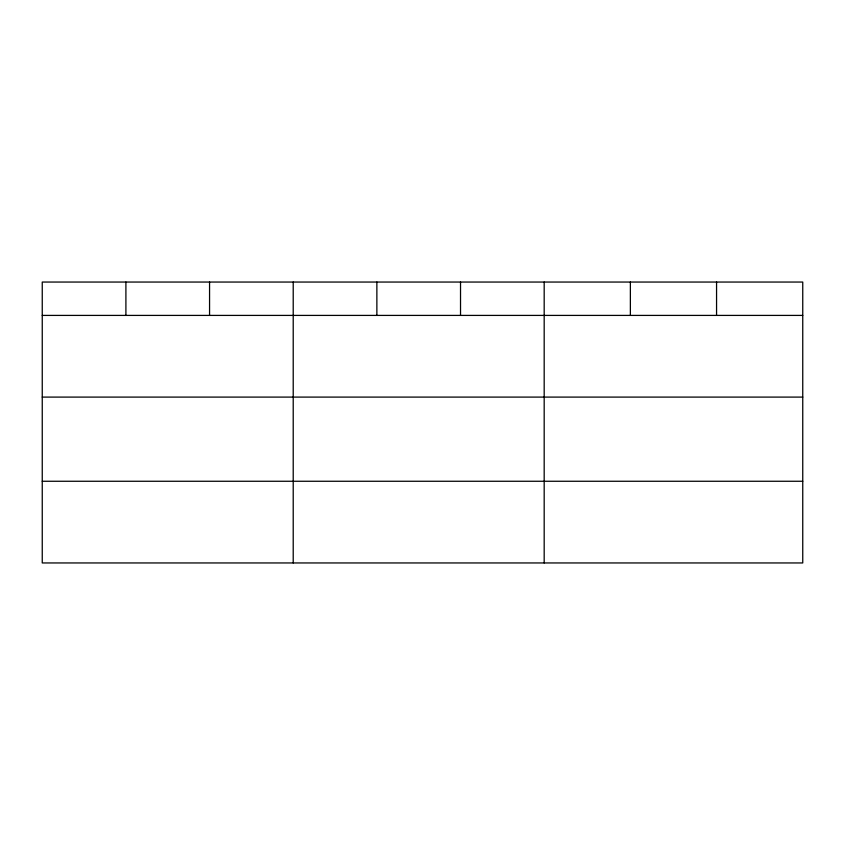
<?xml version="1.0" encoding="UTF-8"?>
<svg xmlns="http://www.w3.org/2000/svg" width="845" height="845" viewBox="0 0 845 845"><rect width="100%" height="100%" fill="white"/><g stroke="black" fill="none" stroke-linecap="round" stroke-linejoin="round"><path stroke-width="1.27" d="M802.75 397.097L802.75 282.05L42.25 282.05L42.25 562.95L802.75 562.95L802.75 397.097L42.25 397.097M42.25 315.407L802.75 315.407M42.25 481.259L802.75 481.259M716.56 282.05L716.56 315.407M630.37 282.05L630.37 315.407M544.18 282.05L544.18 562.95M460.525 282.05L460.525 315.407M376.87 282.05L376.87 315.407M293.215 282.05L293.215 562.95M209.56 282.05L209.56 315.407M125.905 282.05L125.905 315.407"/></g></svg>
